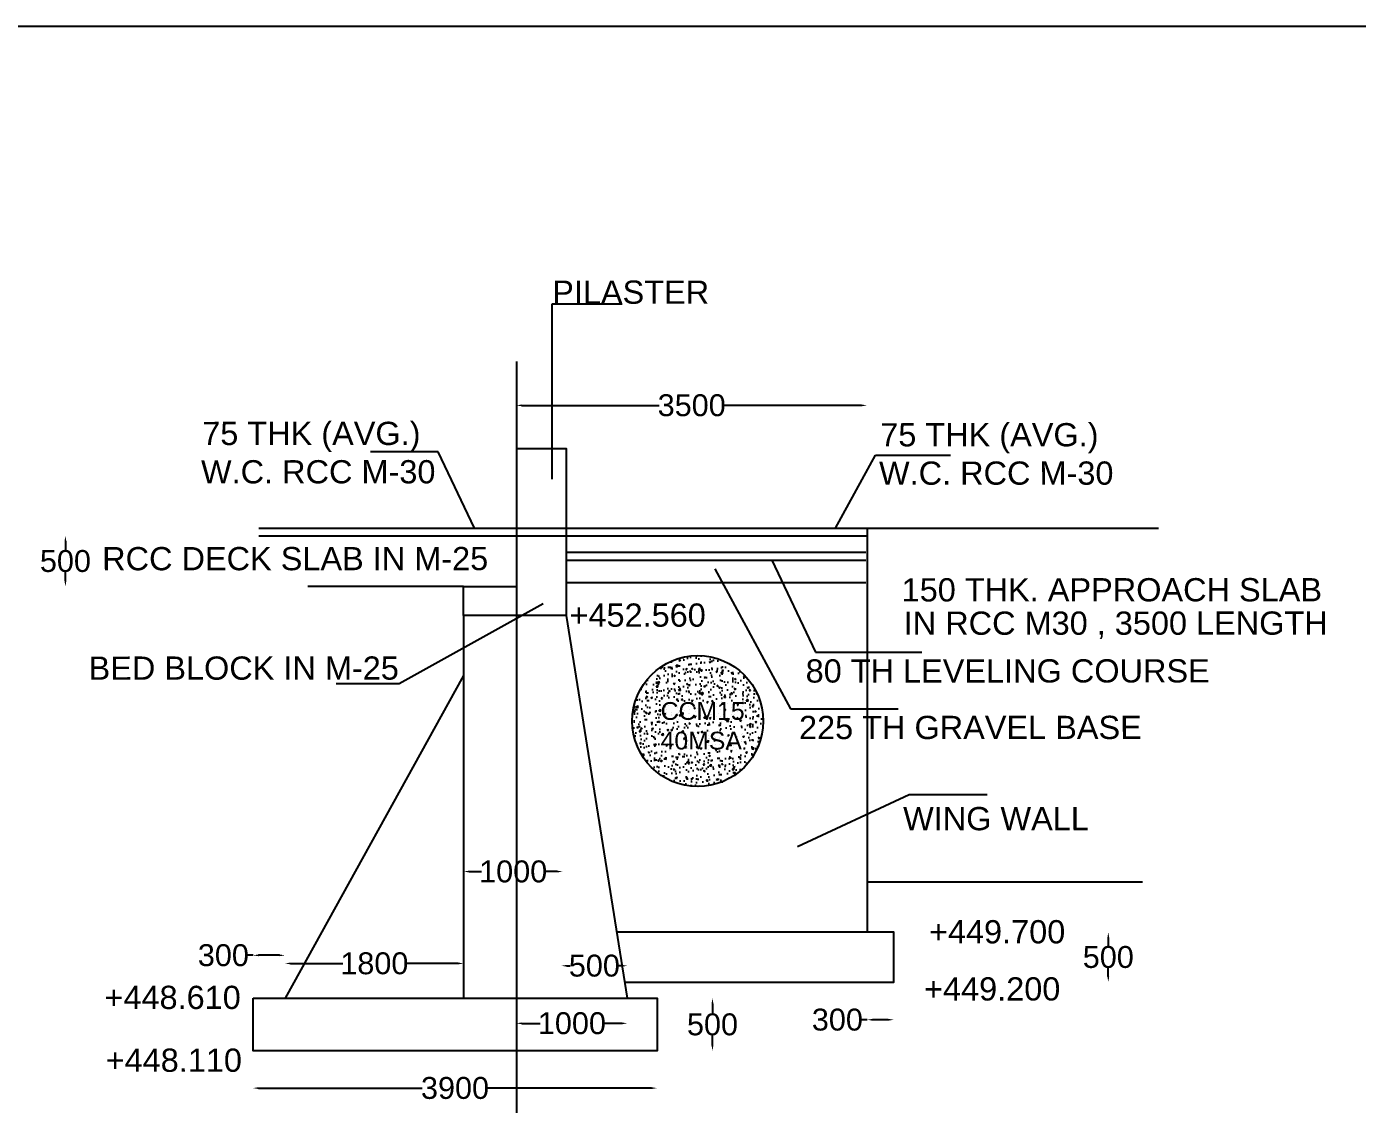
# Model space of a CAD drawing. Header units: inches. Extents: x 490680 to 509728, y -171190 to -158359.
# Drawn here: x 497580 to 503654, y -163279 to -158359 of the extents above; entities that cross this region are included whole.
import ezdxf

# ---------------------------------------------------------------- set-up
doc = ezdxf.new("R2010")
doc.units = ezdxf.units.IN
doc.header["$MEASUREMENT"] = 0
doc.layers.add('DIMENSION', color=7, linetype='Continuous')
doc.layers.add('DRAWING', color=7, linetype='Continuous')
doc.styles.get("Standard").update_dxf_attribs({"font": 'arial.ttf'})
doc.dimstyles.new('ST100', dxfattribs={"dimtxt": 100, "dimasz": 25, "dimexe": 0, "dimexo": 300, "dimgap": 0.09, "dimtad": 0, "dimtih": 1, "dimtoh": 1, "dimdec": 0, "dimzin": 0, "dimdsep": 46, "dimtxsty": 'Standard', "dimcen": 0, "dimse1": 1, "dimse2": 1, "dimadec": 0, "dimazin": 0, "dimtfac": 1, "dimtdec": 0, "dimtofl": 0, "dimtmove": 0, "dimatfit": 3, "dimfxl": 2000, "dimtolj": 1, "dimtzin": 0, "dimarcsym": 0})

# ---------------------------------------------------------------- blocks, each defined once
blk = doc.blocks.new('*D70')
at = {"layer": 'Defpoints', "color": 0, "ltscale": 0.4, "transparency": 16777216}
for p in [(497756.6, -160683.7), (498899.9, -160683.7), (498899.9, -160914.7)]:
    blk.add_point(p, dxfattribs=at)
at = {"layer": 'DIMENSION', "color": 0, "lineweight": -2, "ltscale": 0.4, "transparency": 16777216}
for p, q in [((497756.6, -160708.7), (497756.6, -160748)), ((497756.6, -160889.7), (497756.6, -160850.3))]:
    blk.add_line(p, q, dxfattribs=at)
at = {"layer": 'DIMENSION', "color": 0, "ltscale": 0.4, "transparency": 16777216}
for points in [[(497752.4, -160708.7), (497760.7, -160708.7), (497756.6, -160683.7)], [(497752.4, -160889.7), (497760.7, -160889.7), (497756.6, -160914.7)]]:
    blk.add_solid(points, dxfattribs=at)
at = {"layer": 'DIMENSION', "color": 0, "ltscale": 0.4, "transparency": 16777216, "insert": (497756.6, -160799.2), "char_height": 100, "attachment_point": 5}
blk.add_mtext('\\A1;500', dxfattribs=at)
blk = doc.blocks.new('*D60')
at = {"layer": 'Defpoints', "color": 0, "ltscale": 0.4, "transparency": 16777216}
for p in [(501415.7, -160088.1), (499815.2, -160286.3), (501415.7, -160648.5)]:
    blk.add_point(p, dxfattribs=at)
at = {"layer": 'DIMENSION', "color": 0, "lineweight": -2, "ltscale": 0.4, "transparency": 16777216}
for p, q in [((499840.2, -160088.1), (500466.2, -160088.1)), ((501390.7, -160088.1), (500764.6, -160088.1))]:
    blk.add_line(p, q, dxfattribs=at)
at = {"layer": 'DIMENSION', "color": 0, "ltscale": 0.4, "transparency": 16777216}
for points in [[(499840.2, -160084), (499840.2, -160092.3), (499815.2, -160088.1)], [(501390.7, -160084), (501390.7, -160092.3), (501415.7, -160088.1)]]:
    blk.add_solid(points, dxfattribs=at)
at = {"layer": 'DIMENSION', "color": 0, "ltscale": 0.4, "transparency": 16777216, "insert": (500615.4, -160088.1), "char_height": 100, "attachment_point": 5}
blk.add_mtext('\\A1;3500', dxfattribs=at)
blk = doc.blocks.new('*D61')
at = {"layer": 'Defpoints', "color": 0, "ltscale": 0.4, "transparency": 16777216}
for p in [(499574.5, -161938.5), (499574.5, -162216.2), (500026.4, -162216.2)]:
    blk.add_point(p, dxfattribs=at)
at = {"layer": 'DIMENSION', "color": 0, "lineweight": -2, "ltscale": 0.4, "transparency": 16777216}
for p, q in [((499599.5, -162216.2), (499655.9, -162216.2)), ((500001.4, -162216.2), (499945, -162216.2))]:
    blk.add_line(p, q, dxfattribs=at)
at = {"layer": 'DIMENSION', "color": 0, "ltscale": 0.4, "transparency": 16777216}
for points in [[(499599.5, -162212), (499599.5, -162220.3), (499574.5, -162216.2)], [(500001.4, -162212), (500001.4, -162220.3), (500026.4, -162216.2)]]:
    blk.add_solid(points, dxfattribs=at)
at = {"layer": 'DIMENSION', "color": 0, "ltscale": 0.4, "transparency": 16777216, "insert": (499800.5, -162216.2), "char_height": 100, "attachment_point": 5}
blk.add_mtext('\\A1;1000', dxfattribs=at)
blk = doc.blocks.new('*D62')
at = {"layer": 'Defpoints', "color": 0, "ltscale": 0.4, "transparency": 16777216}
for p in [(498759.1, -162635.7), (498759.1, -162794.4), (499574.5, -162794.4)]:
    blk.add_point(p, dxfattribs=at)
at = {"layer": 'DIMENSION', "color": 0, "lineweight": -2, "ltscale": 0.4, "transparency": 16777216}
for p, q in [((498784.1, -162635.7), (499022.3, -162635.7)), ((499549.5, -162635.7), (499311.4, -162635.7))]:
    blk.add_line(p, q, dxfattribs=at)
at = {"layer": 'DIMENSION', "color": 0, "ltscale": 0.4, "transparency": 16777216}
for points in [[(498784.1, -162631.5), (498784.1, -162639.9), (498759.1, -162635.7)], [(499549.5, -162631.5), (499549.5, -162639.9), (499574.5, -162635.7)]]:
    blk.add_solid(points, dxfattribs=at)
at = {"layer": 'DIMENSION', "color": 0, "ltscale": 0.4, "transparency": 16777216, "insert": (499166.8, -162635.7), "char_height": 100, "attachment_point": 5}
blk.add_mtext('\\A1;1800', dxfattribs=at)
blk = doc.blocks.new('*D63')
at = {"layer": 'Defpoints', "color": 0, "ltscale": 0.4, "transparency": 16777216}
for p in [(498613, -162598.6), (498613, -162794.4), (498759.1, -162794.4)]:
    blk.add_point(p, dxfattribs=at)
at = {"layer": 'DIMENSION', "color": 0, "lineweight": -2, "ltscale": 0.4, "transparency": 16777216}
for p, q in [((498613, -162598.6), (498588, -162598.6)), ((498734.1, -162598.6), (498638, -162598.6))]:
    blk.add_line(p, q, dxfattribs=at)
at = {"layer": 'DIMENSION', "color": 0, "ltscale": 0.4, "transparency": 16777216}
for points in [[(498638, -162594.4), (498638, -162602.7), (498613, -162598.6)], [(498734.1, -162594.4), (498734.1, -162602.7), (498759.1, -162598.6)]]:
    blk.add_solid(points, dxfattribs=at)
at = {"layer": 'DIMENSION', "color": 0, "ltscale": 0.4, "transparency": 16777216, "insert": (498477.6, -162598.6), "char_height": 100, "attachment_point": 5}
blk.add_mtext('\\A1;300', dxfattribs=at)
blk = doc.blocks.new('*D64')
at = {"layer": 'Defpoints', "color": 0, "ltscale": 0.4, "transparency": 16777216}
for p in [(498613, -163034.5), (500457, -163034.5), (500457, -163204.7)]:
    blk.add_point(p, dxfattribs=at)
at = {"layer": 'DIMENSION', "color": 0, "lineweight": -2, "ltscale": 0.4, "transparency": 16777216}
for p, q in [((498638, -163204.7), (499385.8, -163204.7)), ((500432, -163204.7), (499684.2, -163204.7))]:
    blk.add_line(p, q, dxfattribs=at)
at = {"layer": 'DIMENSION', "color": 0, "ltscale": 0.4, "transparency": 16777216}
for points in [[(498638, -163200.6), (498638, -163208.9), (498613, -163204.7)], [(500432, -163200.6), (500432, -163208.9), (500457, -163204.7)]]:
    blk.add_solid(points, dxfattribs=at)
at = {"layer": 'DIMENSION', "color": 0, "ltscale": 0.4, "transparency": 16777216, "insert": (499535, -163204.7), "char_height": 100, "attachment_point": 5}
blk.add_mtext('\\A1;3900', dxfattribs=at)
blk = doc.blocks.new('*D65')
at = {"layer": 'Defpoints', "color": 0, "ltscale": 0.4, "transparency": 16777216}
for p in [(499815.2, -162794.4), (500322, -162794.4), (500322, -162909.1)]:
    blk.add_point(p, dxfattribs=at)
at = {"layer": 'DIMENSION', "color": 0, "lineweight": -2, "ltscale": 0.4, "transparency": 16777216}
for p, q in [((499840.2, -162909.1), (499924, -162909.1)), ((500297, -162909.1), (500213.1, -162909.1))]:
    blk.add_line(p, q, dxfattribs=at)
at = {"layer": 'DIMENSION', "color": 0, "ltscale": 0.4, "transparency": 16777216}
for points in [[(499840.2, -162905), (499840.2, -162913.3), (499815.2, -162909.1)], [(500297, -162905), (500297, -162913.3), (500322, -162909.1)]]:
    blk.add_solid(points, dxfattribs=at)
at = {"layer": 'DIMENSION', "color": 0, "ltscale": 0.4, "transparency": 16777216, "insert": (500068.6, -162909.1), "char_height": 100, "attachment_point": 5}
blk.add_mtext('\\A1;1000', dxfattribs=at)
blk = doc.blocks.new('*D66')
at = {"layer": 'Defpoints', "color": 0, "ltscale": 0.4, "transparency": 16777216}
for p in [(500020.1, -162646.3), (500020.1, -162794.4), (500322, -162794.4)]:
    blk.add_point(p, dxfattribs=at)
at = {"layer": 'DIMENSION', "color": 0, "lineweight": -2, "ltscale": 0.4, "transparency": 16777216}
for p, q in [((500045.1, -162646.3), (500060.7, -162646.3)), ((500297, -162646.3), (500281.4, -162646.3))]:
    blk.add_line(p, q, dxfattribs=at)
at = {"layer": 'DIMENSION', "color": 0, "ltscale": 0.4, "transparency": 16777216}
for points in [[(500045.1, -162642.1), (500045.1, -162650.5), (500020.1, -162646.3)], [(500297, -162642.1), (500297, -162650.5), (500322, -162646.3)]]:
    blk.add_solid(points, dxfattribs=at)
at = {"layer": 'DIMENSION', "color": 0, "ltscale": 0.4, "transparency": 16777216, "insert": (500171, -162646.3), "char_height": 100, "attachment_point": 5}
blk.add_mtext('\\A1;500', dxfattribs=at)
blk = doc.blocks.new('*D67')
at = {"layer": 'Defpoints', "color": 0, "ltscale": 0.4, "transparency": 16777216}
for p in [(500457, -162794.4), (500457, -163034.5), (500710.2, -163034.5)]:
    blk.add_point(p, dxfattribs=at)
at = {"layer": 'DIMENSION', "color": 0, "lineweight": -2, "ltscale": 0.4, "transparency": 16777216}
for p, q in [((500710.2, -162819.4), (500710.2, -162863.3)), ((500710.2, -163009.5), (500710.2, -162965.6))]:
    blk.add_line(p, q, dxfattribs=at)
at = {"layer": 'DIMENSION', "color": 0, "ltscale": 0.4, "transparency": 16777216}
for points in [[(500706, -162819.4), (500714.3, -162819.4), (500710.2, -162794.4)], [(500706, -163009.5), (500714.3, -163009.5), (500710.2, -163034.5)]]:
    blk.add_solid(points, dxfattribs=at)
at = {"layer": 'DIMENSION', "color": 0, "ltscale": 0.4, "transparency": 16777216, "insert": (500710.2, -162914.4), "char_height": 100, "attachment_point": 5}
blk.add_mtext('\\A1;500', dxfattribs=at)
blk = doc.blocks.new('*D68')
at = {"layer": 'Defpoints', "color": 0, "ltscale": 0.4, "transparency": 16777216}
for p in [(501415.7, -162493), (501537.7, -162720.6), (501415.7, -162892.7)]:
    blk.add_point(p, dxfattribs=at)
at = {"layer": 'DIMENSION', "color": 0, "lineweight": -2, "ltscale": 0.4, "transparency": 16777216}
for p, q in [((501415.7, -162892.7), (501390.7, -162892.7)), ((501512.7, -162892.7), (501440.7, -162892.7))]:
    blk.add_line(p, q, dxfattribs=at)
at = {"layer": 'DIMENSION', "color": 0, "ltscale": 0.4, "transparency": 16777216}
for points in [[(501440.7, -162888.6), (501440.7, -162896.9), (501415.7, -162892.7)], [(501512.7, -162888.6), (501512.7, -162896.9), (501537.7, -162892.7)]]:
    blk.add_solid(points, dxfattribs=at)
at = {"layer": 'DIMENSION', "color": 0, "ltscale": 0.4, "transparency": 16777216, "insert": (501280.3, -162892.7), "char_height": 100, "attachment_point": 5}
blk.add_mtext('\\A1;300', dxfattribs=at)
blk = doc.blocks.new('*D69')
at = {"layer": 'Defpoints', "color": 0, "ltscale": 0.4, "transparency": 16777216}
for p in [(501537.7, -162493), (501537.7, -162720.6), (502517, -162720.6)]:
    blk.add_point(p, dxfattribs=at)
at = {"layer": 'DIMENSION', "color": 0, "lineweight": -2, "ltscale": 0.4, "transparency": 16777216}
for p, q in [((502517, -162518), (502517, -162555.6)), ((502517, -162695.6), (502517, -162657.9))]:
    blk.add_line(p, q, dxfattribs=at)
at = {"layer": 'DIMENSION', "color": 0, "ltscale": 0.4, "transparency": 16777216}
for points in [[(502512.9, -162518), (502521.2, -162518), (502517, -162493)], [(502512.9, -162695.6), (502521.2, -162695.6), (502517, -162720.6)]]:
    blk.add_solid(points, dxfattribs=at)
at = {"layer": 'DIMENSION', "color": 0, "ltscale": 0.4, "transparency": 16777216, "insert": (502517, -162606.8), "char_height": 100, "attachment_point": 5}
blk.add_mtext('\\A1;500', dxfattribs=at)

msp = doc.modelspace()

# ---------------------------------------------------------------- hatches: boundary and pattern name
at = {"layer": 'DRAWING', "ltscale": 0.4}
h = msp.add_hatch(dxfattribs=at)
h.set_pattern_fill('AR-CONC', color=256, scale=9.64436, style=0)
h.set_pattern_definition([(50, (44335.66, -6036.85), (69.1751565, -6.052042), [7.23327, -79.565973]), (355, (44335.66, -6036.85), (-13.381679, 72.54412), [5.786616, -63.652778]), (100.4514, (44341.425, -6037.356), (55.793529, 66.492034), [6.147334, -67.620672]), (46.1842, (44335.66, -6017.56), (102.928572, -15.96325), [10.849905, -119.34896]), (96.6356, (44344.24, -6018.89), (90.14224, 93.947437), [9.221, -101.430991]), (351.1842, (44335.66, -6017.56), (90.142166, 93.947508), [8.679924, -95.479167]), (21, (44345.304, -6022.385), (57.567867, -38.8300166), [7.23327, -79.565973]), (326, (44345.304, -6022.385), (23.466207, 69.936083), [5.786616, -63.652778]), (71.4514, (44350.1, -6025.62), (81.034098, 31.106003), [6.147334, -67.620672]), (37.5, (44335.66, -6036.852), (1.1727403, 32.1054828), [0, -62.8812293, 0, -64.6172142, 0, -63.8938872]), (7.5, (44335.66, -6036.85), (25.371374, 38.0384867), [0, -36.8414565, 0, -61.4345753, 0, -24.3520098]), (327.5, (44314.153, -6036.852), (51.4837593, -2.1752731), [0, -24.1109008, 0, -75.2260106, 0, -99.8191294]), (317.5, (44304.51, -6036.85), (56.2445756, 9.654485), [0, -31.344171, 0, -49.9577865, 0, -70.8860484])])
h.paths.add_polyline_path([(500344.2, -161529.3, 1), (500941.9, -161529.3, 1)])
h.paths.add_polyline_path([(500453.1, -161422.6), (500867.2, -161422.6), (500867.2, -161683.5), (500453.1, -161683.5)], flags=24)

# ---------------------------------------------------------------- linework, layer by layer
for points in [[(509728.5, -158359), (490679.5, -158359), (490679.5, -171190.5), (509728.5, -171190.5)], [(499574.5, -162794.4), (500322, -162794.4), (500043.7, -161047.3), (499574.5, -161047.3)], [(498613, -162794.4), (500457, -162794.4), (500457, -163034.5), (498613, -163034.5)]]:
    msp.add_lwpolyline(points, close=True, dxfattribs=at)
for points in [[(499815.2, -159888.5), (499815.2, -163610.8)], [(500043.7, -161047.3), (500043.7, -160286.3), (499815.2, -160286.3)], [(498639.5, -160648.5), (502746.1, -160648.5)], [(501415.7, -160648.5), (501415.7, -162493)], [(498639.5, -160683.7), (501415.7, -160683.7)], [(500043.7, -160757.5), (501409.9, -160757.5)], [(500043.7, -160794.1), (501409.9, -160794.1)], [(500043.7, -160895.9), (501409.9, -160895.9)], [(499574.5, -160914.7), (498863.3, -160914.7)], [(499574.5, -161047.3), (499574.5, -160914.7), (499815.2, -160914.7)], [(499574.5, -161321.2), (498759.1, -162794.4)], [(501415.7, -162262.5), (502673.8, -162262.5)], [(500310.2, -162720.6), (501537.7, -162720.6), (501537.7, -162493), (500274, -162493)]]:
    msp.add_lwpolyline(points, dxfattribs=at)
msp.add_circle((500643.1, -161529.3), 298.8, dxfattribs=at)

# ---------------------------------------------------------------- texts
at = {"layer": 'DRAWING', "color": 7}
for s, height, p in [('PILASTER', 106.09, (499978.6, -159624.3)), ('75 THK (AVG.)', 106.088, (498381.1, -160269.3)), ('75 THK (AVG.)', 106.088, (501476, -160275.4)), ('W.C. RCC M-30', 106.088, (498375.5, -160444.4)), ('W.C. RCC M-30', 106.088, (501470.4, -160450.5)), ('RCC DECK SLAB IN M-25', 106.088, (497924.4, -160840.9)), ('150 THK. APPROACH SLAB', 106.088, (501573.8, -160983.2)), (' +452.560', 106.09, (500016.4, -161098.6)), ('IN RCC M30 , 3500 LENGTH', 106.088, (501583.3, -161135.5)), ('BED BLOCK IN M-25', 106.088, (497862.3, -161340.6)), ('80 TH LEVELING COURSE', 106.088, (501135.5, -161353.5)), ('225 TH GRAVEL BASE', 106.088, (501105.2, -161611.6)), ('WING WALL', 106.09, (501580.4, -162027.7)), ('+449.700', 106.09, (501698.4, -162544.2)), ('+449.200', 106.09, (501676, -162805)), ('+448.610', 106.09, (497934.9, -162843.8)), ('+448.110', 106.09, (497940.3, -163130.5))]:
    msp.add_text(s, height=height, rotation=0.01749, dxfattribs=at).set_placement(p)
at = {"layer": 'DRAWING', "insert": (500473.4, -161442.8), "char_height": 81.04, "width": 217.662, "attachment_point": 1}
msp.add_mtext('CCM15\\P40MSA', dxfattribs=at)

# ---------------------------------------------------------------- dimensions: what is measured, and where the dimension line sits
at = {"layer": 'DIMENSION', "ltscale": 0.4}
for base, p1, p2, text, picture, middle in [((501415.7, -160088.1), (499815.2, -160286.3), (501415.7, -160648.5), '3500', '*D60', (500615.4, -160088.1)), ((499574.5, -162216.2), (500026.4, -162216.2), (499574.5, -161938.5), '1000', '*D61', (499800.5, -162216.2)), ((498613, -162598.6), (498759.1, -162794.4), (498613, -162794.4), '300', '*D63', (498477.6, -162598.6)), ((501415.7, -162892.7), (501537.7, -162720.6), (501415.7, -162493), '300', '*D68', (501280.3, -162892.7)), ((498759.1, -162635.7), (499574.5, -162794.4), (498759.1, -162794.4), '1800', '*D62', (499166.8, -162635.7)), ((500020.1, -162646.3), (500322, -162794.4), (500020.1, -162794.4), '500', '*D66', (500171, -162646.3)), ((500322, -162909.1), (499815.2, -162794.4), (500322, -162794.4), '1000', '*D65', (500068.6, -162909.1)), ((500457, -163204.7), (498613, -163034.5), (500457, -163034.5), '3900', '*D64', (499535, -163204.7))]:
    dim = msp.add_linear_dim(base=base, p1=p1, p2=p2, text=text, dimstyle='ST100', dxfattribs=at)
    dim.commit()
    dim.dimension.update_dxf_attribs({"geometry": picture, "text_midpoint": middle})
for base, p1, p2, picture, middle in [((497756.6, -160683.7), (498899.9, -160914.7), (498899.9, -160683.7), '*D70', (497756.6, -160799.2)), ((502517, -162720.6), (501537.7, -162493), (501537.7, -162720.6), '*D69', (502517, -162606.8)), ((500710.2, -163034.5), (500457, -162794.4), (500457, -163034.5), '*D67', (500710.2, -162914.4))]:
    dim = msp.add_linear_dim(base=base, p1=p1, p2=p2, angle=90, text='500', dimstyle='ST100', dxfattribs=at)
    dim.commit()
    dim.dimension.update_dxf_attribs({"geometry": picture, "text_midpoint": middle})

# ---------------------------------------------------------------- leaders
at = {"layer": 'DRAWING', "ltscale": 0.4}
for points in [[(499978.6, -160425.2), (499978.6, -159624.3), (500297.4, -159624.3)], [(499624.2, -160648.5), (499457.4, -160299.8), (499149.2, -160299.8)], [(501272.4, -160648.5), (501453.7, -160315.8), (501796.1, -160315.8)], [(500720.8, -160833.7), (501067, -161473.6), (501557.9, -161473.6)], [(500981.7, -160794.1), (501180.8, -161214.6), (501666.4, -161214.6)], [(499938.1, -160993.8), (499279.4, -161359.8), (498992, -161359.8)], [(501098.8, -162102.4), (501608.5, -161864.2), (501963.9, -161864.2)]]:
    msp.add_leader(points, dimstyle='ST100', override={"dimgap": 0.09, "dimtad": 0}, dxfattribs=at)

doc.saveas('drawing.dxf')
